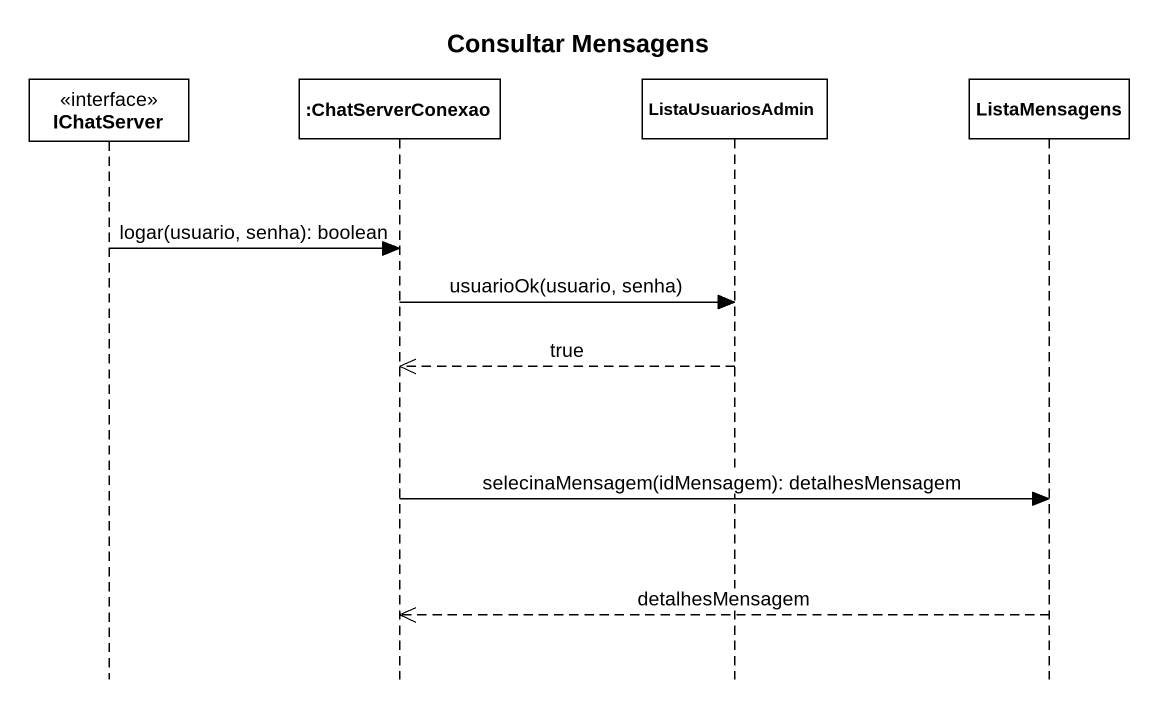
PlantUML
@startuml
title Consultar Mensagens
hide footbox
participant IChatServer <<interface>>
participant ":ChatServerConexao" as ChatServerConexao
participant ListaUsuariosAdmin
participant ListaMensagens

IChatServer -> ChatServerConexao : logar(usuario, senha): boolean
ChatServerConexao -> ListaUsuariosAdmin : usuarioOk(usuario, senha)
ListaUsuariosAdmin -->> ChatServerConexao : true
ChatServerConexao -> ListaMensagens : selecinaMensagem(idMensagem): detalhesMensagem
ListaMensagens -->> ChatServerConexao : detalhesMensagem
@enduml
